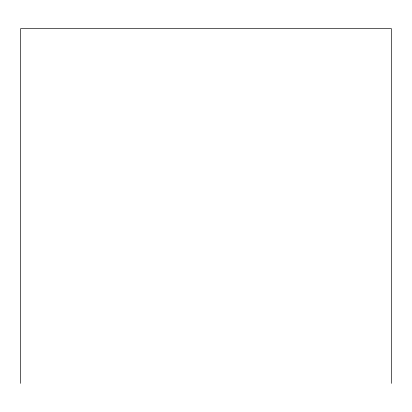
<?xml version="1.0" encoding="UTF-8"?>
<svg xmlns="http://www.w3.org/2000/svg" width="412" height="412" viewBox="0 0 412 412"><rect width="100%" height="100%" fill="white"/><g stroke="black" fill="none" stroke-linecap="round" stroke-linejoin="round"><path stroke-width="0.62" d="M391.4 383.376L391.4 28.624L20.6 28.624L20.6 383.376"/></g></svg>
